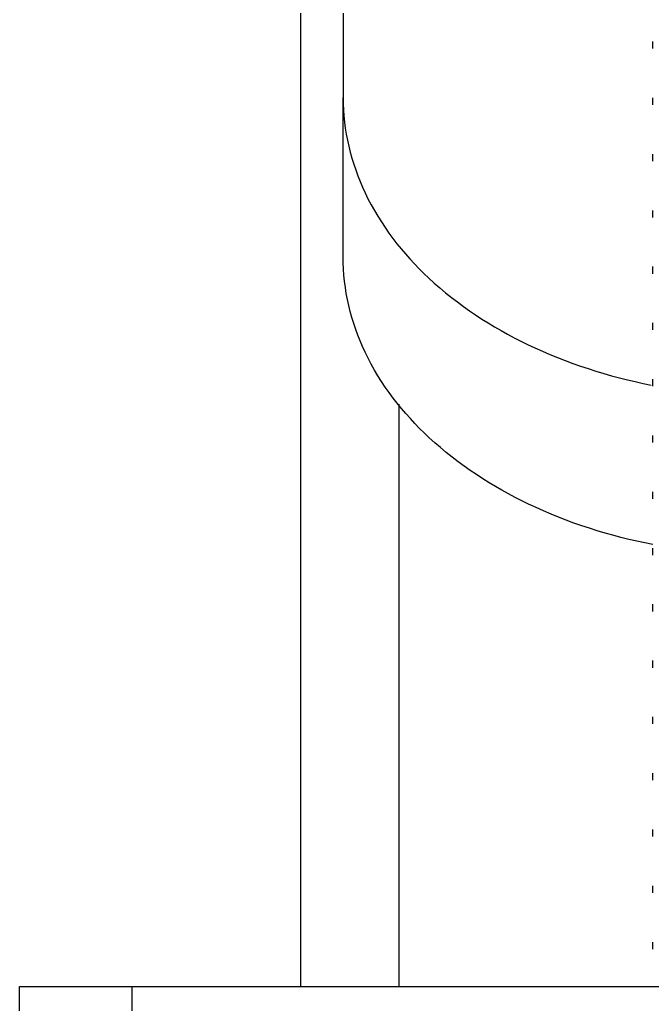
# Model space of a CAD drawing. Extents: x 4995099 to 5303443, y 4627657 to 4889583.
# Drawn here: x 5050484.7 to 5050734.9, y 4777211.6 to 4777600.7 of the extents above; entities that cross this region are included whole.
import ezdxf

# ---------------------------------------------------------------- set-up
doc = ezdxf.new("R2010")
doc.units = 0
doc.header["$LTSCALE"] = 1000
doc.header["$MEASUREMENT"] = 0
doc.layers.get('0').update_dxf_attribs({"color": 4, "linetype": 'CONTINUOUS'})

msp = doc.modelspace()

# ---------------------------------------------------------------- linework, layer by layer
at = {"linetype": 'Continuous'}
for p, q in [((5050612.6, 4777998.6), (5050612.6, 4777569.94)), ((5050595.91, 4777218.7), (5050595.91, 4777613.2)), ((5050734.94, 4777592.12), (5050734.94, 4777589.33)), ((5050612.6, 4777507.03), (5050612.6, 4777569.94)), ((5050734.94, 4777569.87), (5050734.94, 4777567.09)), ((5050734.94, 4777547.63), (5050734.94, 4777544.85)), ((5050734.94, 4777525.38), (5050734.94, 4777522.6)), ((5050734.94, 4777503.14), (5050734.94, 4777500.36)), ((5050734.94, 4777480.9), (5050734.94, 4777478.12)), ((5050734.94, 4777458.65), (5050734.94, 4777455.87)), ((5050634.84, 4777218.7), (5050634.84, 4777448.79)), ((5050734.94, 4777436.41), (5050734.94, 4777433.63)), ((5050734.94, 4777414.17), (5050734.94, 4777411.39)), ((5050734.94, 4777391.92), (5050734.94, 4777389.14)), ((5050734.94, 4777369.68), (5050734.94, 4777366.9)), ((5050734.94, 4777347.43), (5050734.94, 4777344.65)), ((5050734.94, 4777325.19), (5050734.94, 4777322.41)), ((5050734.94, 4777302.95), (5050734.94, 4777300.17)), ((5050734.94, 4777280.7), (5050734.94, 4777277.92)), ((5050734.94, 4777258.46), (5050734.94, 4777255.68)), ((5050734.94, 4777236.22), (5050734.94, 4777233.44)), ((5050484.69, 4773519.19), (5050484.69, 4777218.7)), ((5050484.69, 4777218.7), (5050940.69, 4777218.7)), ((5050529.18, 4773519.19), (5050529.18, 4777218.7))]:
    msp.add_line(p, q, dxfattribs=at)
for points, knots in [([(5050612.6, 4777569.94), (5050612.6, 4777557.07), (5050619.21, 4777529.89), (5050646.12, 4777495.63), (5050685.99, 4777469.76), (5050717.66, 4777459.67), (5050734.48, 4777456.34)], [0, 0, 0, 0, 0.215425, 0.450209, 0.712909, 1, 1, 1, 1]), ([(5050735.11, 4777393.3), (5050718.21, 4777396.59), (5050686.4, 4777406.64), (5050646.32, 4777432.51), (5050619.26, 4777466.85), (5050612.6, 4777494.12), (5050612.6, 4777507.03)], [0, 0, 0, 0, 0.287138, 0.549903, 0.784677, 1, 1, 1, 1])]:
    msp.add_open_spline(points, degree=3, knots=knots, dxfattribs=at)

doc.saveas('drawing.dxf')
